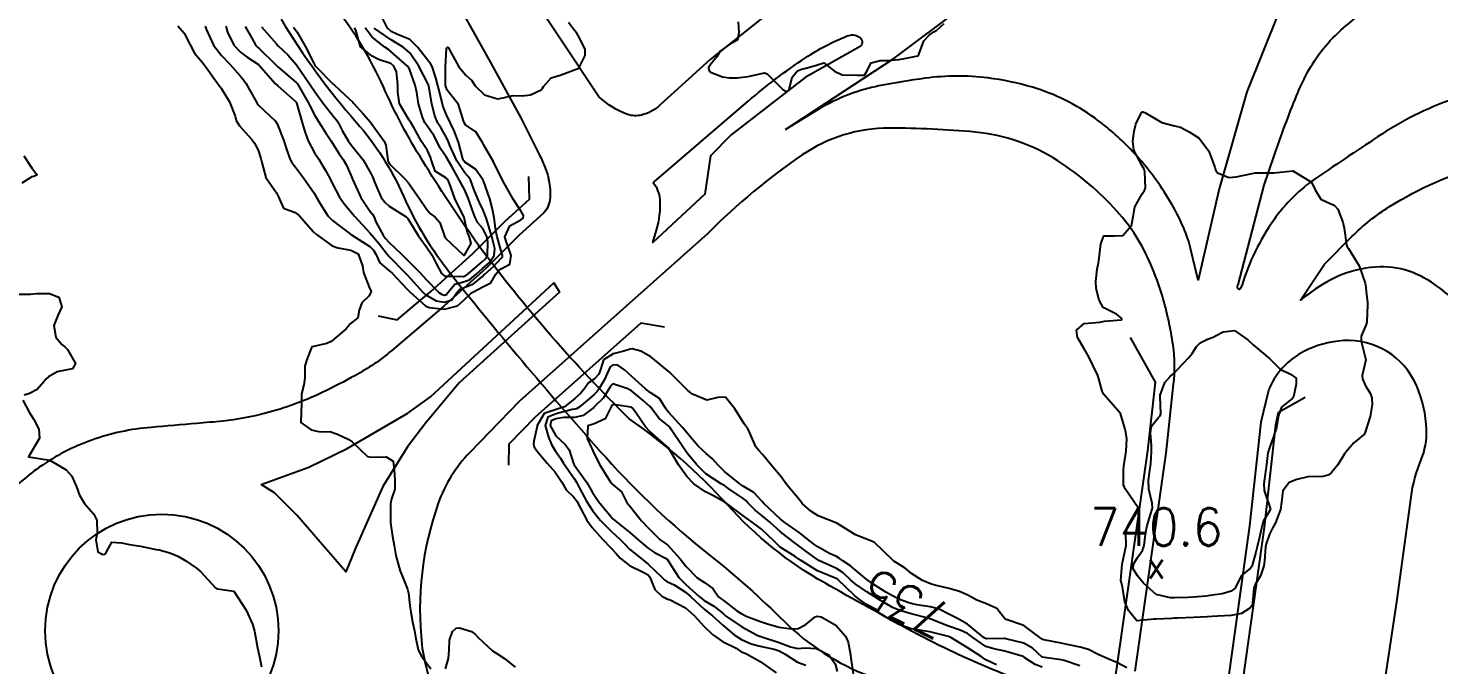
# Model space of a CAD drawing. Header units: metres. Extents: x 307586 to 320046, y 7427249 to 7434250.
# Drawn here: x 317194.5 to 317344.4, y 7432334 to 7432401.6 of the extents above; entities that cross this region are included whole.
import ezdxf
from ezdxf.enums import TextEntityAlignment as Align

# ---------------------------------------------------------------- set-up
doc = ezdxf.new("R2010")
doc.units = ezdxf.units.M
doc.header["$MEASUREMENT"] = 0
for name, color, linetype in [('Cotas', 45, 'Continuous'), ('Curvas de Nivel 1m', 11, 'Continuous'), ('Curvas de Nivel 5m', 15, 'Continuous'), ('Hidrografia', 140, 'Continuous'), ('Pontes_Viadutos_Tubos', 190, 'Continuous'), ('Pontos Cotados', 45, 'Continuous'), ('Vias Primárias', 230, 'Continuous')]:
    doc.layers.add(name, color=color, linetype=linetype)
doc.styles.add('Style-STANDARD', font='STANDARD.shx')

# ---------------------------------------------------------------- blocks, each defined once
blk = doc.blocks.new('ELVTXT_144')
at = {"layer": 'Pontos Cotados', "linetype": 'Continuous', "style": 'Style-STANDARD'}
for s, height, p in [('740.6', 4, (0, 4)), ('x', 3, (0, 0))]:
    blk.add_text(s, height=height, dxfattribs=at).set_placement(p, align=Align.MIDDLE_CENTER)

msp = doc.modelspace()

# ---------------------------------------------------------------- linework, layer by layer
at = {"layer": 'Curvas de Nivel 1m', "flags": 128}
for points, elevation in [([(317210.36, 7432401.9), (317211.03, 7432401.11), (317211.65, 7432399.88), (317212.12, 7432398.99), (317212.99, 7432397.98), (317213.1, 7432397.86), (317213.41, 7432397.44), (317214.54, 7432395.84), (317214.96, 7432395.28), (317215.86, 7432393.83), (317216.45, 7432392.3), (317216.57, 7432391.82), (317216.91, 7432391.26), (317218.23, 7432389.8), (317218.52, 7432389.42), (317218.88, 7432388.69), (317219.19, 7432387.79), (317219.27, 7432387.38), (317219.7, 7432385.78), (317220.83, 7432384.15), (317221.03, 7432383.77), (317221.57, 7432382.52), (317222.81, 7432382.06), (317223.26, 7432381.74), (317224.78, 7432380), (317225.09, 7432379.72), (317226.76, 7432378.5), (317227.35, 7432378.29), (317228.76, 7432378.06), (317229.52, 7432377.66), (317230, 7432376.4), (317230.09, 7432375.66), (317230.71, 7432374.1), (317230.89, 7432373.65), (317230.7, 7432373.19), (317229.91, 7432372.44), (317229.64, 7432371.66), (317229.48, 7432370.86), (317228.66, 7432370.21), (317228.43, 7432369.9), (317228.24, 7432369.68), (317226.64, 7432368.34), (317226.21, 7432368.13), (317224.63, 7432367.78), (317224.59, 7432367.76), (317224.56, 7432367.72), (317224.03, 7432366.31), (317223.84, 7432365.73), (317223.84, 7432364.48), (317223.76, 7432363.73), (317223.51, 7432362.79), (317223.51, 7432361.73), (317223.45, 7432360.83), (317223.43, 7432359.73), (317224.53, 7432358.97), (317225.47, 7432358.76), (317226.52, 7432358.77), (317227.34, 7432358.51), (317228.52, 7432357.93), (317228.88, 7432357.67), (317230.5, 7432356.12), (317230.89, 7432356.04), (317232.5, 7432356.08), (317233.25, 7432355.61), (317233.36, 7432354.73), (317233.43, 7432353.61), (317233.42, 7432352.64), (317233.07, 7432351.61), (317232.97, 7432351.08), (317232.96, 7432349.61), (317232.97, 7432349.06), (317233.19, 7432347.61), (317233.34, 7432346.66), (317233.54, 7432345.61), (317234, 7432343.95), (317234.12, 7432343.6), (317234.34, 7432343.07), (317234.77, 7432342.03), (317234.87, 7432341.59), (317235.02, 7432340.3), (317235.12, 7432339.59), (317235.31, 7432338.56), (317235.51, 7432337.58), (317235.63, 7432336.94), (317235.9, 7432335.58), (317236.24, 7432334.91), (317237.26, 7432333.56)], 738), ([(317213.26, 7432401.86), (317213.37, 7432401.52), (317214.13, 7432399.85), (317215, 7432398.73), (317215.9, 7432397.83), (317216.98, 7432396.58), (317217.32, 7432396.16), (317217.57, 7432395.81), (317218.45, 7432394.29), (317218.73, 7432393.79), (317218.8, 7432393.65), (317218.94, 7432393.47), (317220.72, 7432391.77), (317220.92, 7432391.47), (317221.59, 7432389.76), (317221.91, 7432388.78), (317222.27, 7432387.75), (317222.49, 7432387.36), (317222.86, 7432386.86), (317223.7, 7432385.73), (317224.83, 7432384.11), (317225.07, 7432383.72), (317225.41, 7432383.12), (317226.3, 7432381.71), (317226.8, 7432381.19), (317228.7, 7432379.75), (317228.77, 7432379.69), (317228.8, 7432379.67), (317230.76, 7432378.44), (317231.17, 7432378.06), (317231.41, 7432377.64), (317231.83, 7432376.72), (317232.74, 7432375.94), (317233.13, 7432375.62), (317234.71, 7432373.94), (317235.06, 7432373.6), (317236.69, 7432372.13), (317237.06, 7432371.95), (317238.69, 7432371.78), (317240.1, 7432372.13), (317240.69, 7432372.67), (317241.58, 7432373.52), (317242.3, 7432373.92), (317242.71, 7432374.1), (317243.63, 7432374.58), (317244.15, 7432375.49), (317244.39, 7432375.83), (317244.74, 7432376.07), (317245.65, 7432376.57), (317245.8, 7432377.47), (317245.24, 7432379.01), (317245.13, 7432379.48), (317245.65, 7432380.62), (317246.8, 7432381.27), (317247.05, 7432381.46), (317247.1, 7432381.75), (317246.81, 7432382.23), (317246.01, 7432383.47), (317244.85, 7432385.48), (317243.88, 7432387.49), (317242.9, 7432389.2), (317242.75, 7432389.5), (317242.04, 7432390.64), (317240.92, 7432391.38), (317240.81, 7432391.53), (317240.77, 7432391.69), (317240.19, 7432393.54), (317238.97, 7432395.06), (317238.81, 7432395.55), (317238.79, 7432397.35), (317238.8, 7432397.55), (317238.93, 7432399.46), (317238.94, 7432399.55), (317239.02, 7432399.61), (317239.12, 7432399.55), (317239.22, 7432399.35), (317240.21, 7432397.54), (317240.98, 7432396.65), (317241.57, 7432396.12), (317241.97, 7432395.52), (317242.96, 7432394.54), (317244.32, 7432394.12), (317244.95, 7432394.25), (317245.96, 7432394.47), (317246.96, 7432394.46), (317247.84, 7432394.56), (317248.97, 7432395.1), (317249.12, 7432395.28), (317249.21, 7432395.43), (317250.04, 7432396.36), (317250.99, 7432396.65), (317252.99, 7432397.38), (317253.65, 7432398.74), (317253.67, 7432399.37), (317253.04, 7432400.62), (317252.76, 7432401.1), (317252.51, 7432401.39), (317251.9, 7432402.25)], 737), ([(317215.44, 7432401.84), (317215.65, 7432401.22), (317216.31, 7432399.83), (317217.01, 7432399.08), (317217.74, 7432398.55), (317218.92, 7432397.79), (317218.96, 7432397.76), (317218.99, 7432397.72), (317220.71, 7432395.77), (317220.97, 7432395.5), (317222.78, 7432393.91), (317222.94, 7432393.76), (317222.95, 7432393.74), (317222.96, 7432393.72), (317223.55, 7432391.73), (317223.79, 7432390.86), (317224.16, 7432389.73), (317224.88, 7432388.38), (317225.33, 7432387.72), (317226.04, 7432386.53), (317226.5, 7432385.7), (317226.84, 7432385.03), (317227.54, 7432383.69), (317228.06, 7432382.93), (317228.81, 7432382.05), (317229.15, 7432381.67), (317230.78, 7432379.9), (317230.99, 7432379.65), (317231.79, 7432378.67), (317232.62, 7432377.62), (317232.68, 7432377.55), (317232.75, 7432377.46), (317234.55, 7432375.6), (317234.73, 7432375.41), (317236.39, 7432373.58), (317236.7, 7432373.3), (317237.81, 7432372.68), (317238.69, 7432372.52), (317239.47, 7432372.77), (317240.03, 7432373.54), (317240.34, 7432373.91), (317240.71, 7432374.03), (317241.78, 7432374.46), (317242.73, 7432375.26), (317242.85, 7432375.38), (317242.99, 7432375.5), (317243.91, 7432376.32), (317244.75, 7432377.25), (317244.86, 7432377.38), (317244.87, 7432377.48), (317244.76, 7432377.84), (317244.29, 7432379.48), (317244.16, 7432380.12), (317243.99, 7432381.49), (317243.77, 7432382.53), (317243.52, 7432383.49), (317242.85, 7432385.42), (317242.82, 7432385.5), (317242, 7432386.65), (317240.87, 7432387.39), (317240.74, 7432387.53), (317240.65, 7432387.76), (317240.19, 7432389.54), (317239.73, 7432390.73), (317239.35, 7432391.55), (317238.93, 7432392.44), (317238.59, 7432393.21), (317238.49, 7432393.56), (317238.33, 7432394.18), (317237.98, 7432395.56), (317237.79, 7432396.38), (317237.39, 7432397.57), (317237.25, 7432397.83), (317237, 7432398.14), (317235.88, 7432399.59), (317235.03, 7432400.45), (317233.65, 7432401), (317233.04, 7432401.27), (317232.65, 7432401.63), (317232.11, 7432402.69)], 736), ([(317219.25, 7432401.79), (317220.83, 7432399.96), (317220.99, 7432399.77), (317221.01, 7432399.75), (317222.05, 7432398.8), (317222.97, 7432397.74), (317224.35, 7432395.73), (317224.96, 7432394.85), (317225.78, 7432393.71), (317226.93, 7432392.23), (317227.17, 7432391.95), (317227.35, 7432391.69), (317227.82, 7432390.77), (317228.46, 7432389.68), (317228.63, 7432389.42), (317228.89, 7432389.11), (317230.05, 7432387.66), (317230.86, 7432386.21), (317231.04, 7432385.83), (317231.12, 7432385.65), (317231.3, 7432385.19), (317231.98, 7432383.63), (317232.35, 7432383.15), (317232.81, 7432382.74), (317234.63, 7432381.6), (317234.8, 7432381.43), (317235.91, 7432379.59), (317236.77, 7432378.44), (317237.35, 7432377.57), (317237.82, 7432376.64), (317238.39, 7432375.56), (317238.73, 7432375.29), (317238.99, 7432375.28), (317240.73, 7432375.25), (317240.95, 7432375.31), (317241.21, 7432375.52), (317242.75, 7432376.84), (317243.1, 7432377.15), (317243.28, 7432377.49), (317243.32, 7432378.95), (317243.2, 7432379.5), (317242.79, 7432380.34), (317242.26, 7432380.97), (317241.97, 7432381.51), (317241.66, 7432382.37), (317241.27, 7432383.52), (317240.84, 7432384.5), (317240.25, 7432385.54), (317239.47, 7432386.94), (317239.14, 7432387.55), (317238.88, 7432387.96), (317238.23, 7432388.9), (317237.91, 7432389.56), (317237.56, 7432390.23), (317236.92, 7432391.14), (317236.62, 7432391.58), (317236.35, 7432392.17), (317235.95, 7432393.59), (317235.75, 7432394.81), (317235.57, 7432395.59), (317234.99, 7432397.27), (317234.76, 7432397.6), (317233.01, 7432399.17), (317232.75, 7432399.36), (317232.35, 7432399.63), (317231.03, 7432400.7), (317230.27, 7432401.66)], 734), ([(317222.65, 7432401.75), (317223.04, 7432401.22), (317223.9, 7432399.73), (317224.8, 7432397.92), (317224.91, 7432397.72), (317224.99, 7432397.61), (317226.88, 7432395.7), (317226.97, 7432395.61), (317228.1, 7432394.54), (317228.94, 7432393.77), (317229.04, 7432393.67), (317230.05, 7432392.54), (317230.84, 7432391.65), (317230.92, 7432391.54), (317232.29, 7432389.63), (317232.47, 7432389.21), (317232.68, 7432387.62), (317232.72, 7432387.47), (317232.87, 7432387.22), (317234.51, 7432385.6), (317234.85, 7432385.23), (317236.01, 7432383.59), (317236.81, 7432382.37), (317237.18, 7432381.95), (317237.72, 7432381.57), (317238.22, 7432380.98), (317238.69, 7432379.55), (317238.78, 7432379.37), (317240.71, 7432377.53), (317240.75, 7432377.51), (317240.84, 7432377.53), (317241.55, 7432378.74), (317241.31, 7432379.52), (317241.15, 7432379.88), (317240.8, 7432381.53), (317239.81, 7432383.54), (317239.24, 7432385.15), (317239.04, 7432385.55), (317238.85, 7432385.75), (317237.72, 7432386.43), (317237.33, 7432387.57), (317237.23, 7432387.93), (317236.88, 7432388.65), (317236.26, 7432389.59), (317235.48, 7432391.03), (317235.11, 7432391.6), (317234.93, 7432391.86), (317233.93, 7432393.61), (317233.74, 7432394.84), (317233.74, 7432395.61), (317233.59, 7432397.01), (317233.32, 7432397.62), (317233, 7432397.87), (317231.67, 7432398.31), (317231, 7432398.65), (317229.77, 7432399.66), (317229.28, 7432401.42), (317229.15, 7432401.67)], 733), ([(317269.92, 7432402.31), (317270, 7432401.18), (317269.84, 7432400.38), (317269.03, 7432399.95), (317268, 7432399.21), (317267.65, 7432398.58), (317267, 7432397.83), (317266.75, 7432397.47), (317266.8, 7432397.22), (317266.99, 7432396.96), (317268.26, 7432396.47), (317268.98, 7432396.37), (317269.8, 7432396.37), (317270.99, 7432396.5), (317272.73, 7432396.88), (317272.99, 7432396.8), (317274.68, 7432395.12), (317274.97, 7432394.94), (317275.16, 7432394.93), (317275.33, 7432395.12), (317275.67, 7432396.43), (317276.23, 7432397.11), (317276.77, 7432397.33), (317277, 7432397.35), (317278.35, 7432397.73), (317279.01, 7432397.96), (317280.15, 7432397.06), (317280.99, 7432396.69), (317282.62, 7432396.66), (317282.99, 7432396.64), (317283.35, 7432396.66), (317283.57, 7432397.01), (317284.05, 7432397.97), (317285.01, 7432398.22), (317285.8, 7432398.2), (317287.01, 7432398.31), (317287.59, 7432398.4), (317289.02, 7432398.71), (317289.13, 7432398.84), (317289.16, 7432398.95), (317289.67, 7432400.31), (317290.24, 7432400.94), (317290.73, 7432401.25), (317291.05, 7432401.44), (317291.83, 7432402.15)], 737), ([(317194, 7432388.09), (317194.86, 7432386.72), (317195.4, 7432386.07), (317195.04, 7432385.89), (317194.85, 7432385.83), (317193.77, 7432385.16)], 739), ([(317193.42, 7432373.37), (317194.7, 7432373.38), (317195.34, 7432373.43), (317196.7, 7432373.45), (317197.7, 7432373.06), (317198.03, 7432372.04), (317197.59, 7432371.12), (317197.17, 7432370.05), (317197.39, 7432368.8), (317198.04, 7432368.04), (317198.36, 7432367.77), (317198.63, 7432367.48), (317199.47, 7432366.02), (317199.17, 7432365.45), (317198.6, 7432365.32), (317197.53, 7432365.12), (317196.59, 7432364.59), (317196.32, 7432364.33), (317196.12, 7432364.06), (317195.41, 7432363.23), (317194.57, 7432362.8), (317194.02, 7432362.63)], 739), ([(317311.23, 7432333.66), (317310.25, 7432334.18), (317309.06, 7432334.7), (317308.26, 7432335.06), (317307.15, 7432335.61), (317306.26, 7432335.86), (317304.89, 7432336.14), (317304.27, 7432336.28), (317302.42, 7432336.63), (317302.27, 7432336.67), (317302.2, 7432336.71), (317302.12, 7432336.78), (317300.29, 7432338.15), (317298.3, 7432338.83), (317297.42, 7432339.95), (317296.32, 7432340.46), (317295.28, 7432340.87), (317294.33, 7432341.37), (317293.45, 7432341.78), (317292.34, 7432342.08), (317290.84, 7432342.43), (317290.35, 7432342.59), (317289.51, 7432342.94), (317288.36, 7432343.68), (317287.66, 7432344.25), (317286.55, 7432344.98), (317286.44, 7432345.05), (317286.37, 7432345.1), (317284.39, 7432347), (317282.4, 7432347.8), (317280.42, 7432349.05), (317278.43, 7432349.83), (317277.65, 7432350.3), (317276.76, 7432351.1), (317276.62, 7432351.27), (317276.45, 7432351.52), (317275.1, 7432353.11), (317274.48, 7432353.95), (317273.49, 7432355.13), (317272.5, 7432356.33), (317272.13, 7432356.76), (317271.8, 7432357.15), (317271.22, 7432358.47), (317270.9, 7432359.16), (317270.73, 7432359.36), (317270.55, 7432359.58), (317269.57, 7432361.18), (317268.58, 7432362.43), (317267.77, 7432362.4), (317266.57, 7432362.12), (317265.07, 7432362.74), (317264.58, 7432363.12), (317264.45, 7432363.24), (317262.61, 7432365.09), (317262.42, 7432365.26), (317261.41, 7432366.07), (317260.63, 7432366.7), (317259.58, 7432367.3), (317258.64, 7432367.56), (317258.42, 7432367.53), (317257.78, 7432367.32), (317256.63, 7432367.04), (317255.6, 7432366.38), (317255.27, 7432365.35), (317255.1, 7432364.86), (317254.6, 7432364.33), (317254.01, 7432363.95), (317253.63, 7432363.37), (317253.15, 7432362.8), (317252.57, 7432362.28), (317251.44, 7432361.4), (317250.56, 7432361.12), (317249.29, 7432360.68), (317248.55, 7432359.43), (317248.54, 7432359.34), (317248.19, 7432357.76), (317248.16, 7432357.44), (317248.22, 7432357.14), (317248.51, 7432356.74), (317249.63, 7432355.42), (317250.48, 7432354.46), (317251.16, 7432353.4), (317251.65, 7432352.58), (317252.45, 7432351.8), (317252.77, 7432351.38), (317253.16, 7432350.64), (317253.82, 7432349.37), (317254.41, 7432348.56), (317255.51, 7432347.35), (317256.38, 7432346.41), (317256.9, 7432345.86), (317257.39, 7432345.32), (317258.36, 7432344.53), (317259.82, 7432343.83), (317260.35, 7432343.54), (317260.54, 7432343.29), (317261.05, 7432342), (317261.82, 7432341.27), (317262.15, 7432341.09), (317262.32, 7432341.01), (317262.68, 7432340.9), (317264.31, 7432340.04), (317265.23, 7432339.23), (317266.29, 7432338.06), (317267.2, 7432337.2), (317268.27, 7432336.46), (317269.69, 7432335.74), (317270.25, 7432335.37), (317270.39, 7432335.31), (317270.8, 7432335.16), (317272.24, 7432334.32), (317273.97, 7432333.12)], 737), ([(317306.24, 7432333.88), (317304.57, 7432334.44), (317304.25, 7432334.52), (317302.25, 7432334.78), (317301.2, 7432335.74), (317300.27, 7432336.28), (317298.36, 7432336.74), (317298.27, 7432336.77), (317298.21, 7432336.77), (317296.27, 7432336.76), (317296.05, 7432336.86), (317294.29, 7432338.29), (317293.25, 7432338.89), (317292.31, 7432339.38), (317291.29, 7432339.89), (317290.32, 7432340.15), (317288.9, 7432340.36), (317288.32, 7432340.49), (317287.96, 7432340.59), (317287, 7432340.97), (317286.33, 7432341.31), (317285.6, 7432341.72), (317284.35, 7432342.51), (317283.64, 7432343.01), (317282.36, 7432344.09), (317281.85, 7432344.51), (317281.06, 7432345.04), (317280.66, 7432345.33), (317280.38, 7432345.48), (317279.63, 7432345.81), (317278.39, 7432346.53), (317278.06, 7432346.74), (317277.62, 7432347.08), (317276.41, 7432348.03), (317274.88, 7432349.12), (317274.43, 7432349.47), (317272.63, 7432351.14), (317272.45, 7432351.36), (317271.59, 7432352.29), (317270.46, 7432352.96), (317270.12, 7432353.17), (317268.48, 7432354.52), (317267.79, 7432355.2), (317267.18, 7432355.89), (317266.51, 7432356.45), (317265.67, 7432357.23), (317264.53, 7432358.57), (317263.97, 7432359.25), (317262.56, 7432360.81), (317262.33, 7432361.04), (317262.19, 7432361.27), (317261.57, 7432362.27), (317260.58, 7432362.94), (317260.08, 7432363.3), (317258.6, 7432364.63), (317257.82, 7432365.32), (317257.12, 7432365.83), (317256.62, 7432365.85), (317256.31, 7432365.65), (317256.17, 7432365.34), (317255.69, 7432364.25), (317255.16, 7432363.35), (317254.92, 7432363.02), (317254.58, 7432362.67), (317253.86, 7432362.08), (317253, 7432361.38), (317252.75, 7432361.19), (317252.56, 7432361.15), (317252.28, 7432361.1), (317250.56, 7432360.65), (317249.67, 7432360.3), (317249.41, 7432359.42), (317249.77, 7432358.18), (317250.06, 7432357.41), (317250.51, 7432356.7), (317251.03, 7432355.94), (317251.36, 7432355.4), (317252.47, 7432353.79), (317252.75, 7432353.38), (317253.06, 7432352.77), (317253.78, 7432351.37), (317254.43, 7432350.37), (317255.26, 7432349.35), (317256.41, 7432348.18), (317257.34, 7432347.33), (317257.87, 7432346.8), (317258.38, 7432346.28), (317259.56, 7432345.3), (317260.36, 7432344.69), (317261.85, 7432343.27), (317262.08, 7432343), (317262.34, 7432342.82), (317263.11, 7432342.48), (317264.33, 7432341.69), (317264.86, 7432341.23), (317266.31, 7432339.88), (317266.68, 7432339.59), (317267.16, 7432339.21), (317268.29, 7432338.18), (317269.51, 7432337.18), (317270.27, 7432336.67), (317271.31, 7432336.2), (317272.26, 7432335.95), (317273.74, 7432335.64), (317274.26, 7432335.48), (317274.9, 7432335.11), (317276.24, 7432334.25), (317277.11, 7432333.96)], 736), ([(317193.87, 7432362.09), (317194.54, 7432360.84), (317195.04, 7432360.07), (317195.58, 7432359.01), (317195.64, 7432358.07), (317194.49, 7432356.08), (317196.49, 7432355.76), (317196.91, 7432355.62), (317198.47, 7432354.69), (317199.07, 7432354.02), (317199.59, 7432352.88), (317199.9, 7432352.02), (317200.43, 7432351.11), (317201.42, 7432349.99), (317201.76, 7432349.34), (317201.78, 7432347.99), (317201.65, 7432347.26), (317201.84, 7432345.99), (317202.37, 7432345.7), (317202.61, 7432345.73), (317202.78, 7432345.98), (317203.35, 7432347), (317204.38, 7432346.94), (317205.2, 7432346.77), (317206.38, 7432346.58), (317208.04, 7432346.25), (317208.38, 7432346.19), (317209.49, 7432345.9), (317210.37, 7432345.52), (317211.22, 7432345.02), (317212.35, 7432344.24), (317212.81, 7432343.86), (317214.33, 7432342.2), (317214.56, 7432342.07), (317216.32, 7432341.81), (317217.61, 7432339.8), (317218.28, 7432338.31), (317218.43, 7432337.79), (317218.49, 7432337.56), (317218.82, 7432335.78), (317219.01, 7432335.01), (317219.25, 7432333.78)], 739), ([(317297.37, 7432333.97), (317296.25, 7432334.51), (317295.74, 7432334.87), (317294.26, 7432335.83), (317292.51, 7432336.9), (317292.27, 7432337), (317292.13, 7432337.04), (317290.28, 7432337.48), (317289.62, 7432337.6), (317288.29, 7432337.82), (317286.94, 7432338.32), (317286.3, 7432338.66), (317285.75, 7432338.99), (317284.31, 7432339.86), (317282.68, 7432341.02), (317282.33, 7432341.32), (317280.51, 7432343.05), (317280.43, 7432343.12), (317280.35, 7432343.17), (317280.17, 7432343.24), (317278.36, 7432343.96), (317276.54, 7432345.1), (317276.44, 7432345.17), (317276.37, 7432345.22), (317275.97, 7432345.51), (317274.39, 7432346.48), (317273.74, 7432347.13), (317272.41, 7432348.4), (317271.39, 7432349.16), (317270.82, 7432349.55), (317270.43, 7432349.85), (317268.6, 7432351.19), (317268.44, 7432351.29), (317267.21, 7432351.97), (317266.45, 7432352.38), (317265.22, 7432353.23), (317264.47, 7432353.99), (317263.59, 7432355.25), (317262.51, 7432357.03), (317262.41, 7432357.16), (317262.27, 7432357.26), (317260.54, 7432358.78), (317260.08, 7432359.29), (317259.02, 7432360.85), (317258.65, 7432361.31), (317258.56, 7432361.36), (317256.85, 7432361.62), (317256.57, 7432361.6), (317256.44, 7432361.47), (317256.38, 7432361.34), (317255.77, 7432360.12), (317254.54, 7432359.55), (317254.39, 7432359.52), (317253.93, 7432359.37), (317253.87, 7432358.01), (317254.18, 7432357.36), (317254.51, 7432356.67), (317255.16, 7432355.35), (317256.25, 7432353.56), (317256.39, 7432353.34), (317256.46, 7432353.26), (317257.51, 7432352.38), (317258.04, 7432351.32), (317258.2, 7432351.08), (317258.44, 7432350.79), (317259.63, 7432349.3), (317260.41, 7432348.46), (317261.62, 7432347.27), (317262.08, 7432346.95), (317262.39, 7432346.73), (317263.77, 7432345.25), (317264.36, 7432344.48), (317265.57, 7432343.23), (317266.34, 7432342.73), (317267.21, 7432342.08), (317267.81, 7432341.2), (317268.12, 7432340.99), (317268.32, 7432340.86), (317269.77, 7432339.71), (317270.31, 7432339.4), (317270.46, 7432339.32), (317270.78, 7432339.16), (317272.29, 7432338.59), (317273.14, 7432338.29), (317274.29, 7432337.99), (317275.6, 7432337.79), (317276.28, 7432337.83), (317277.12, 7432338.26), (317278.12, 7432339.07), (317278.3, 7432339.15), (317278.73, 7432339.07), (317280.29, 7432338.18), (317281.32, 7432337.03), (317281.61, 7432336.38), (317281.86, 7432335.03), (317281.9, 7432334.68), (317282.14, 7432333.02)], 734), ([(317238.8, 7432333.54), (317239.12, 7432334.66), (317239.21, 7432335.54), (317239.22, 7432336.59), (317239.54, 7432337.54), (317239.94, 7432337.87), (317240.28, 7432337.92), (317241.57, 7432337.51), (317241.98, 7432337.22), (317242.27, 7432336.87), (317243.79, 7432335.48), (317244.25, 7432335.18), (317245.07, 7432334.64), (317246.23, 7432333.73)], 738)]:
    msp.add_lwpolyline(points, dxfattribs=dict(at, elevation=elevation))
for points, elevation in [([(317316.93, 7432391.12), (317317.86, 7432390.61), (317318.54, 7432390.21), (317318.92, 7432389.94), (317319.94, 7432388.58), (317320.58, 7432386.87), (317320.67, 7432386.57), (317320.87, 7432386.27), (317322.08, 7432385.77), (317322.87, 7432385.84), (317324.54, 7432386.19), (317324.87, 7432386.26), (317325.12, 7432386.27), (317326.87, 7432386.26), (317328.87, 7432386.47), (317330.86, 7432385.28), (317331.25, 7432384.45), (317331.86, 7432383.46), (317332.84, 7432383.02), (317333.26, 7432382.84), (317333.67, 7432382.41), (317334.19, 7432381.03), (317334.33, 7432380.4), (317334.59, 7432378.6), (317334.66, 7432378.4), (317334.78, 7432378.23), (317335.93, 7432376.39), (317336.58, 7432374.54), (317336.6, 7432374.38), (317336.72, 7432373.38), (317336.82, 7432372.48), (317336.83, 7432372.38), (317336.83, 7432372.26), (317336.75, 7432370.38), (317336.68, 7432370.15), (317336.13, 7432368.92), (317336.13, 7432368.39), (317336.64, 7432366.38), (317336.26, 7432364.74), (317336.28, 7432364.38), (317336.61, 7432363.64), (317337.09, 7432362.86), (317337.27, 7432362.37), (317337.31, 7432361.64), (317337.1, 7432360.37), (317336.55, 7432358.69), (317336.46, 7432358.47), (317336.37, 7432358.38), (317335.37, 7432357.56), (317334.52, 7432356.57), (317334.45, 7432356.48), (317334.38, 7432356.4), (317333.67, 7432355.25), (317333, 7432354.41), (317332.71, 7432354.19), (317332.49, 7432354.09), (317332.06, 7432354), (317330.49, 7432353.97), (317329.29, 7432353.66), (317328.48, 7432353.36), (317327.83, 7432352.48), (317327.66, 7432351.27), (317327.56, 7432350.48), (317327.02, 7432349.08), (317326.7, 7432348.5), (317326.41, 7432347.87), (317326.06, 7432346.84), (317325.99, 7432346.5), (317325.86, 7432345.03), (317325.78, 7432344.51), (317325.44, 7432343.43), (317324.89, 7432342.51), (317324.73, 7432342.13), (317324.6, 7432340.52), (317324.54, 7432340.3), (317324.32, 7432339.99), (317323.42, 7432339.42), (317322.31, 7432339.22), (317320.9, 7432339.15), (317320.31, 7432339.11), (317319.8, 7432339.09), (317318.31, 7432339.02), (317316.63, 7432338.94), (317316.31, 7432338.93), (317316.02, 7432338.91), (317314.3, 7432338.84), (317314.11, 7432338.83), (317312.3, 7432338.66), (317311.4, 7432339.76), (317311.03, 7432340.68), (317310.76, 7432342.27), (317310.65, 7432342.69), (317310.6, 7432342.93), (317310.73, 7432344.68), (317310.85, 7432345.16), (317311.15, 7432346.68), (317311.14, 7432347.95), (317311.3, 7432348.68), (317312.44, 7432350.66), (317311.04, 7432352.68), (317310.89, 7432353.1), (317310.88, 7432354.68), (317310.91, 7432355.1), (317311.17, 7432356.68), (317311.22, 7432357.99), (317311.12, 7432358.68), (317311.01, 7432359.14), (317310.56, 7432360.69), (317308.79, 7432362.71), (317308.6, 7432363.05), (317308.27, 7432364.37), (317308.15, 7432364.72), (317307.66, 7432365.76), (317307.19, 7432366.73), (317306.65, 7432367.62), (317305.99, 7432368.75), (317305.89, 7432369.53), (317306.68, 7432370.26), (317308.35, 7432370.39), (317308.68, 7432370.48), (317308.87, 7432370.52), (317310.68, 7432370.64), (317310.71, 7432370.69), (317310.68, 7432370.82), (317310.14, 7432371.24), (317308.7, 7432371.95), (317308.3, 7432372.72), (317307.98, 7432373.98), (317307.92, 7432374.72), (317308.07, 7432376.04), (317308.22, 7432376.72), (317308.29, 7432377.19), (317308.46, 7432378.71), (317308.79, 7432379.58), (317309.93, 7432379.56), (317310.79, 7432379.59), (317311.72, 7432380.68), (317311.91, 7432381.58), (317312.1, 7432382.67), (317312.85, 7432384.03), (317313.12, 7432384.38), (317313.2, 7432384.66), (317313.14, 7432386.39), (317313.07, 7432386.66), (317312.88, 7432387), (317311.97, 7432388.67), (317311.86, 7432389.63), (317312.01, 7432390.68), (317312.19, 7432391.43), (317312.79, 7432392.67), (317312.87, 7432392.75), (317312.95, 7432392.76), (317313.02, 7432392.73), (317313.14, 7432392.67), (317314.94, 7432391.63), (317316.31, 7432391.25)], 738), ([(317322.67, 7432369.51), (317324.08, 7432368.53), (317324.65, 7432367.98), (317326.45, 7432366.5), (317326.63, 7432366.3), (317327.53, 7432365.4), (317328.62, 7432364.86), (317329.23, 7432364.46), (317329.25, 7432363.82), (317328.94, 7432362.47), (317328.8, 7432362.26), (317328.59, 7432362.11), (317327.68, 7432361.38), (317327.37, 7432360.49), (317327.09, 7432359.03), (317326.91, 7432358.49), (317326.81, 7432358.22), (317326.53, 7432357.47), (317326.28, 7432356.74), (317326.22, 7432356.5), (317326.03, 7432354.97), (317325.98, 7432354.51), (317325.78, 7432353.21), (317325.84, 7432352.51), (317326.45, 7432350.73), (317326.49, 7432350.5), (317326.44, 7432350.37), (317325.73, 7432349.21), (317325.56, 7432348.51), (317325.35, 7432347.56), (317325.07, 7432346.51), (317324.94, 7432345.96), (317324.56, 7432344.52), (317324.5, 7432344.39), (317324.37, 7432344.25), (317323.43, 7432343.47), (317322.92, 7432342.53), (317322.75, 7432342.14), (317322.34, 7432341.8), (317321.36, 7432341.54), (317320.33, 7432341.37), (317319.64, 7432341.27), (317318.33, 7432341.18), (317317.77, 7432341.15), (317316.33, 7432341.11), (317315.86, 7432341.09), (317314.34, 7432341.47), (317312.99, 7432342.65), (317312.36, 7432343.44), (317311.89, 7432344.19), (317311.93, 7432344.67), (317312.38, 7432345.37), (317312.91, 7432346.13), (317313.06, 7432346.65), (317313.21, 7432347.85), (317313.37, 7432348.65), (317313.6, 7432349.48), (317313.96, 7432350.64), (317313.94, 7432351.15), (317313.56, 7432352.65), (317313.53, 7432353.6), (317313.68, 7432354.65), (317313.77, 7432355.37), (317313.87, 7432356.65), (317313.87, 7432357.3), (317313.76, 7432358.65), (317313.86, 7432359.33), (317314.56, 7432360.23), (317314.77, 7432360.43), (317314.85, 7432360.64), (317314.76, 7432362.47), (317314.77, 7432362.64), (317315.26, 7432363.98), (317315.83, 7432364.63), (317316.26, 7432364.98), (317316.62, 7432365.37), (317317.78, 7432366.6), (317318.17, 7432367.07), (317318.65, 7432367.81), (317319.03, 7432368.21), (317319.8, 7432368.58), (317320.42, 7432368.82), (317320.67, 7432368.94), (317321.49, 7432369.38)], 739)]:
    msp.add_lwpolyline(points, close=True, dxfattribs=dict(at, elevation=elevation))
at = {"layer": 'Curvas de Nivel 5m', "elevation": 735, "flags": 128}
for points in [[(317217.5, 7432401.81), (317218.17, 7432400.66), (317218.66, 7432399.8), (317218.84, 7432399.62), (317219.01, 7432399.48), (317220.74, 7432397.77), (317220.99, 7432397.53), (317221.94, 7432396.71), (317222.97, 7432395.84), (317223.06, 7432395.74), (317223.22, 7432395.49), (317224.22, 7432393.73), (317224.93, 7432392.35), (317225.29, 7432391.72), (317226.05, 7432390.57), (317226.61, 7432389.7), (317226.89, 7432389.24), (317227.49, 7432388.3), (317227.92, 7432387.68), (317228.27, 7432387.08), (317228.85, 7432385.77), (317228.89, 7432385.67), (317228.91, 7432385.61), (317229.81, 7432383.66), (317230.81, 7432382.15), (317231.04, 7432381.88), (317231.19, 7432381.64), (317231.45, 7432380.99), (317232.17, 7432379.63), (317232.42, 7432379.28), (317232.77, 7432378.91), (317234.14, 7432377.61), (317234.75, 7432377.02), (317236.15, 7432375.59), (317236.72, 7432374.98), (317238.09, 7432373.56), (317238.46, 7432373.32), (317238.7, 7432373.27), (317238.91, 7432373.34), (317239.07, 7432373.55), (317239.81, 7432374.45), (317240.72, 7432374.68), (317241.36, 7432374.89), (317242.08, 7432375.51), (317242.74, 7432376.09), (317243.49, 7432376.74), (317243.99, 7432377.49), (317244.05, 7432378.21), (317243.73, 7432379.49), (317243.27, 7432381.03), (317243.13, 7432381.5), (317242.81, 7432382.29), (317242.42, 7432383.1), (317242.24, 7432383.51), (317241.82, 7432384.53), (317241.45, 7432385.52), (317241.22, 7432385.88), (317240.86, 7432386.26), (317240.01, 7432387.54), (317239.26, 7432389.18), (317239.12, 7432389.55), (317238.91, 7432390.02), (317238.35, 7432391), (317238.01, 7432391.56), (317237.68, 7432392.31), (317237.36, 7432393.57), (317237.02, 7432395.53), (317237.01, 7432395.58), (317237, 7432395.61), (317236.97, 7432395.69), (317235.97, 7432397.59), (317235.01, 7432399.01), (317234.32, 7432399.61), (317233.02, 7432400.4), (317231.23, 7432401.65)], [(317302.24, 7432333.72), (317301.48, 7432334.03), (317300.3, 7432334.81), (317300.27, 7432334.83), (317300.25, 7432334.84), (317300.21, 7432334.85), (317298.26, 7432335.44), (317297.09, 7432335.67), (317296.26, 7432335.94), (317294.88, 7432336.87), (317294.28, 7432337.31), (317293.5, 7432337.67), (317292.29, 7432338.1), (317290.39, 7432338.85), (317290.3, 7432338.88), (317290.1, 7432338.93), (317288.31, 7432339.41), (317287.09, 7432339.75), (317286.31, 7432340.08), (317284.76, 7432341), (317284.33, 7432341.28), (317283.6, 7432341.74), (317282.35, 7432342.58), (317281.86, 7432343.03), (317281.09, 7432343.77), (317280.36, 7432344.22), (317278.49, 7432345.07), (317278.37, 7432345.13), (317277.24, 7432345.95), (317276.39, 7432346.58), (317275.68, 7432347.11), (317274.41, 7432348.13), (317273.28, 7432349.13), (317272.43, 7432349.85), (317271.71, 7432350.42), (317270.99, 7432351.16), (317270.72, 7432351.44), (317270.45, 7432351.65), (317268.94, 7432352.7), (317268.46, 7432353.03), (317268.36, 7432353.09), (317268.12, 7432353.2), (317266.48, 7432354.29), (317265.52, 7432355.23), (317264.51, 7432356.46), (317263.95, 7432357.25), (317262.8, 7432359), (317262.62, 7432359.26), (317262.54, 7432359.33), (317261.48, 7432360.21), (317260.66, 7432361.29), (317260.62, 7432361.35), (317260.56, 7432361.4), (317259.81, 7432362.06), (317258.58, 7432363.1), (317258.45, 7432363.18), (317258.19, 7432363.32), (317256.59, 7432363.86), (317256.33, 7432363.6), (317256.2, 7432363.34), (317255.59, 7432362.34), (317254.59, 7432361.36), (317254.58, 7432361.35), (317254.56, 7432361.33), (317253.45, 7432360.47), (317252.55, 7432360.28), (317251.4, 7432360.25), (317250.55, 7432360.11), (317250.05, 7432359.91), (317249.93, 7432359.42), (317250.53, 7432358.33), (317251.54, 7432357.39), (317251.96, 7432356.84), (317252.42, 7432355.38), (317252.49, 7432355.25), (317253.82, 7432353.37), (317254.45, 7432352.3), (317255.06, 7432351.35), (317256.43, 7432349.7), (317256.6, 7432349.51), (317256.79, 7432349.33), (317258.4, 7432348.04), (317259.26, 7432347.3), (317260.38, 7432346.34), (317261.03, 7432345.93), (317262.33, 7432345.26), (317262.37, 7432345.22), (317263.6, 7432343.25), (317264.34, 7432342.51), (317265.76, 7432341.23), (317266.32, 7432340.8), (317267.32, 7432340.22), (317268.31, 7432339.43), (317268.58, 7432339.19), (317270.29, 7432338.01), (317271.92, 7432337.15), (317272.17, 7432337.04), (317272.27, 7432337.01), (317272.44, 7432336.97), (317274.27, 7432336.35), (317275.48, 7432335.89), (317276.26, 7432335.73), (317276.97, 7432335.8), (317278.26, 7432335.7), (317279.55, 7432335.06), (317280.24, 7432334.07), (317280.45, 7432333.27)]]:
    msp.add_lwpolyline(points, dxfattribs=at)
at = {"layer": 'Hidrografia', "elevation": 735.42}
msp.add_lwpolyline([(317357.8, 7432313.76, 0.008081), (317334.45, 7432321.22, -0.007986), (317330.93, 7432322.42, 0.016092), (317309.43, 7432329.36, 0.001971), (317306.76, 7432330.12, -0.055718), (317288.48, 7432337.5, -0.005418), (317279.12, 7432342.68, -0.080154), (317268.77, 7432350.99, 0.058665), (317258.33, 7432360.13, -0.039243), (317242.43, 7432378.42, -0.00099), (317242, 7432379.01, -0.015037), (317236.39, 7432387.51, -0.03346), (317232.21, 7432395.39, 0.061753), (317227.11, 7432403.83, -0.014237)], format="xyb", dxfattribs=at)
at = {"layer": 'Hidrografia'}
msp.add_lwpolyline([(317221.34, 7432402.59, 0.044577), (317229.32, 7432391.65, -0.075716), (317234.35, 7432383.78, 0.064162), (317239.28, 7432375.65, 0.000059), (317239.34, 7432375.56, 0.013958), (317255.87, 7432356, 0.043032), (317266.83, 7432345.68, -0.027824), (317274.83, 7432338.59, 0.105095), (317283.83, 7432332.81, -0.017626), (317293.89, 7432328.59, 0.032552), (317305.5, 7432324.12, 0.0001), (317308.5, 7432323.19, 0.000709), (317329.85, 7432316.58, -0.002366), (317332.85, 7432315.64, -0.017247), (317354.43, 7432307.94, 0.064114), (317362.43, 7432305.9, -0.088689), (317367.53, 7432304.33, -0.156115), (317370.59, 7432301.27, 0.089682), (317379.93, 7432289.11, -0.027065), (317394.7, 7432274.18, 0.112097), (317398.31, 7432271.59, -0.035631), (317407.88, 7432266.73, 0.069636), (317422.64, 7432260.47, 0.008126), (317436.16, 7432257.06, 0.053721)], format="xyb", dxfattribs=at)
at = {"layer": 'Pontes_Viadutos_Tubos'}
for points in [[(317231.64, 7432371.06), (317233.66, 7432370.63), (317237.25, 7432373.67), (317241.71, 7432377.7), (317245.15, 7432381.14), (317247.72, 7432383.46), (317247.67, 7432385.87)], [(317262.09, 7432369.85), (317259.56, 7432370.29), (317248.33, 7432360.29), (317245.55, 7432357.44), (317245.52, 7432355.19)], [(317301.41, 7432109.51), (317298.09, 7432115.37), (317298.49, 7432119.02), (317300.36, 7432139.3), (317301.57, 7432151.11), (317304.77, 7432177.66), (317307.37, 7432198.63), (317309.99, 7432222.73), (317312.06, 7432240.36), (317314.04, 7432256.63), (317316.35, 7432274.71), (317318.57, 7432293.16), (317320.72, 7432309.39), (317322.15, 7432323.39), (317323.32, 7432330.39), (317325.86, 7432348.56), (317327.06, 7432359.49), (317327.37, 7432360.83), (317330.18, 7432362.44)]]:
    msp.add_lwpolyline(points, dxfattribs=at)
msp.add_lwpolyline([(317311.59, 7432368.78), (317314.24, 7432364.01), (317313.43, 7432356.74), (317310.14, 7432333.61), (317309.09, 7432327.34), (317308.39, 7432322.35), (317308.2, 7432318.42), (317306.9, 7432307.74), (317304.61, 7432291.26), (317301.99, 7432268.8), (317299.25, 7432247.67), (317296.39, 7432224.32), (317293.28, 7432194.17), (317290.67, 7432175.21), (317288.92, 7432159.9), (317287.67, 7432148.8), (317285.93, 7432128.62), (317284.76, 7432113.06, -0.022944), (317284.53, 7432112.09), (317276.39, 7432109.82)], format="xyb", dxfattribs=at)
at = {"layer": 'Vias Primárias'}
for points in [[(317218.28, 7432449.69), (317228.53, 7432438.73), (317238.7, 7432428.49), (317242.73, 7432425.05), (317248.68, 7432420.34), (317256.89, 7432414.82), (317262.38, 7432411.59), (317271.85, 7432407.07), (317275.81, 7432405.39), (317266.94, 7432398.32), (317261.64, 7432393.48, -0.123319), (317259.65, 7432392.41, -0.151152), (317258.15, 7432392.48, -0.102078), (317255.12, 7432394.36), (317247.1, 7432406.44), (317239.27, 7432418.53), (317231.83, 7432429.39), (317223.15, 7432442.41)], [(317218.28, 7432449.69), (317228.53, 7432438.73), (317238.7, 7432428.49), (317242.73, 7432425.05), (317248.68, 7432420.34), (317256.89, 7432414.82), (317262.38, 7432411.59), (317271.85, 7432407.07), (317275.81, 7432405.39), (317266.94, 7432398.32), (317261.64, 7432393.48, -0.123319), (317259.65, 7432392.41, -0.151152), (317258.15, 7432392.48, -0.102078), (317255.12, 7432394.36), (317247.1, 7432406.44), (317239.27, 7432418.53), (317231.83, 7432429.39), (317223.15, 7432442.41)], [(317274.96, 7432390.87), (317286.47, 7432398.43), (317293.79, 7432403.92), (317312.81, 7432406.2), (317327.31, 7432408.26, 0.008589), (317328.55, 7432408.46, -0.618224), (317329.12, 7432407.69), (317324, 7432394.87), (317321.05, 7432384.57), (317318.82, 7432374.85), (317318.05, 7432378.1, 0.044753), (317317.28, 7432380.4, 0.041463), (317315.2, 7432384.26, 0.046406), (317311.6, 7432388.81, 0.044925), (317307.87, 7432392.06, 0.085032), (317301.2, 7432395.36, 0.041484), (317296.46, 7432396.35, 0.063567), (317289.8, 7432396.32, 0.017025), (317284.86, 7432395.5, 0.080274), (317278.9, 7432393.27)], [(317274.96, 7432390.87), (317286.47, 7432398.43), (317293.79, 7432403.92), (317312.81, 7432406.2), (317327.31, 7432408.26, 0.008589), (317328.55, 7432408.46, -0.618224), (317329.12, 7432407.69), (317324, 7432394.87), (317321.05, 7432384.57), (317318.82, 7432374.85), (317318.05, 7432378.1, 0.044753), (317317.28, 7432380.4, 0.041463), (317315.2, 7432384.26, 0.046406), (317311.6, 7432388.81, 0.044925), (317307.87, 7432392.06, 0.085032), (317301.2, 7432395.36, 0.041484), (317296.46, 7432396.35, 0.063567), (317289.8, 7432396.32, 0.017025), (317284.86, 7432395.5, 0.080274), (317278.9, 7432393.27)], [(317323.06, 7432374.37), (317325.83, 7432384.97), (317326.9, 7432388.09, -0.014071), (317329.27, 7432394.46, -0.024581), (317330.37, 7432396.81, -0.096429), (317334.27, 7432401.67, -0.025839), (317338.5, 7432404.89, -0.097514), (317341.6, 7432406.22, -0.061561), (317345.75, 7432406.58, -0.042929), (317348.78, 7432406.21, 0.013022), (317358.4, 7432404.45, 0.009807), (317360.8, 7432404.12, -0.49825), (317362.02, 7432402.05, -0.110971), (317359.94, 7432399.12, -0.074903), (317355.52, 7432396.19, -0.096656), (317352.23, 7432395.38, 0.067141), (317346.51, 7432394.31, 0.065582), (317338.33, 7432390.37, 0.004575), (317331.38, 7432385.72, 0.091222), (317326.85, 7432381.25, 0.077021), (317323.44, 7432374.27, -0.106401), (317323.21, 7432373.86, -0.509673)], [(317323.06, 7432374.37), (317325.83, 7432384.97), (317326.9, 7432388.09, -0.014071), (317329.27, 7432394.46, -0.024581), (317330.37, 7432396.81, -0.096429), (317334.27, 7432401.67, -0.025839), (317338.5, 7432404.89, -0.097514), (317341.6, 7432406.22, -0.061561), (317345.75, 7432406.58, -0.042929), (317348.78, 7432406.21, 0.013022), (317358.4, 7432404.45, 0.009807), (317360.8, 7432404.12, -0.49825), (317362.02, 7432402.05, -0.110971), (317359.94, 7432399.12, -0.074903), (317355.52, 7432396.19, -0.096656), (317352.23, 7432395.38, 0.067141), (317346.51, 7432394.31, 0.065582), (317338.33, 7432390.37, 0.004575), (317331.38, 7432385.72, 0.091222), (317326.85, 7432381.25, 0.077021), (317323.44, 7432374.27, -0.106401), (317323.21, 7432373.86, -0.509673)], [(317261, 7432385.3), (317270.98, 7432393.88, -0.031073), (317277.06, 7432398.48, -0.051549), (317281.51, 7432400.82, -0.230361), (317282.76, 7432400.73, -0.500204), (317282.89, 7432399.69), (317277.04, 7432396.39), (317269.18, 7432390.3), (317266.99, 7432388.08), (317266.37, 7432383.99), (317260.83, 7432378.85), (317261.23, 7432380.16, 0.09233), (317261.61, 7432383.45, 0.162916), (317260.89, 7432385.19)], [(317261, 7432385.3), (317270.98, 7432393.88, -0.031073), (317277.06, 7432398.48, -0.051549), (317281.51, 7432400.82, -0.230361), (317282.76, 7432400.73, -0.500204), (317282.89, 7432399.69), (317277.04, 7432396.39), (317269.18, 7432390.3), (317266.99, 7432388.08), (317266.37, 7432383.99), (317260.83, 7432378.85), (317261.23, 7432380.16, 0.09233), (317261.61, 7432383.45, 0.162916), (317260.89, 7432385.19)]]:
    msp.add_lwpolyline(points, format="xyb", close=True, dxfattribs=at)
for points in [[(317240.42, 7432403.61), (317243.58, 7432398), (317246.82, 7432392.11), (317248.81, 7432388.14, -0.020839), (317249.41, 7432386.8, -0.111653), (317249.92, 7432383.61, -0.163576), (317249.27, 7432382.01), (317246.6, 7432379.61), (317243.16, 7432376.17), (317238.64, 7432372.08), (317233.09, 7432367.38, -0.051344), (317229.23, 7432364.74, -0.011991), (317225.7, 7432362.92, -0.049068), (317219.69, 7432360.72, -0.037494), (317215.13, 7432359.89, -0.003982), (317212.37, 7432359.63, -0.001931), (317207.51, 7432359.22, 0.065836), (317201.2, 7432357.86, 0.067216), (317195.63, 7432354.98, 0.060289), (317191.66, 7432351.4, 0.114718)], [(317240.42, 7432403.61), (317243.58, 7432398), (317246.82, 7432392.11), (317248.81, 7432388.14, -0.020839), (317249.41, 7432386.8, -0.111653), (317249.92, 7432383.61, -0.163576), (317249.27, 7432382.01), (317246.6, 7432379.61), (317243.16, 7432376.17), (317238.64, 7432372.08), (317233.09, 7432367.38, -0.051344), (317229.23, 7432364.74, -0.011991), (317225.7, 7432362.92, -0.049068), (317219.69, 7432360.72, -0.037494), (317215.13, 7432359.89, -0.003982), (317212.37, 7432359.63, -0.001931), (317207.51, 7432359.22, 0.065836), (317201.2, 7432357.86, 0.067216), (317195.63, 7432354.98, 0.060289), (317191.66, 7432351.4, 0.114718)], [(317312.11, 7432333.3), (317315.4, 7432356.49), (317316.21, 7432363.8, 0.062742), (317316.15, 7432367.95, 0.038506), (317315.01, 7432373.15, 0.0259), (317313.79, 7432376.52, 0.084511), (317310.18, 7432382.2, 0.065606), (317303.9, 7432387.54, 0.12027), (317295.12, 7432390.59, 0.023713), (317285.99, 7432391.02, 0.15073), (317276.73, 7432388.17, 0.047795), (317266.71, 7432379.83), (317246.69, 7432362), (317241.4, 7432356.56, 0.108337), (317238.04, 7432351.16, 0.112929), (317236.3, 7432336.12, 0.08805), (317237.93, 7432330.58, 0.09545)], [(317312.11, 7432333.3), (317315.4, 7432356.49), (317316.21, 7432363.8, 0.062742), (317316.15, 7432367.95, 0.038506), (317315.01, 7432373.15, 0.0259), (317313.79, 7432376.52, 0.084511), (317310.18, 7432382.2, 0.065606), (317303.9, 7432387.54, 0.12027), (317295.12, 7432390.59, 0.023713), (317285.99, 7432391.02, 0.15073), (317276.73, 7432388.17, 0.047795), (317266.71, 7432379.83), (317246.69, 7432362), (317241.4, 7432356.56, 0.108337), (317238.04, 7432351.16, 0.112929), (317236.3, 7432336.12, 0.08805), (317237.93, 7432330.58, 0.09545)], [(317346.15, 7432372.68, 0.028326), (317343.87, 7432374.46, 0.057068), (317341.64, 7432375.66, 0.101149), (317338.15, 7432376.28, 0.089331), (317334.14, 7432375.45, 0.063274), (317330.87, 7432373.63, 0.007892), (317329.69, 7432372.74), (317332.24, 7432376.57), (317335.16, 7432379.49, -0.057484), (317339.17, 7432382.68, -0.068395), (317349.27, 7432387.19, -0.055841)], [(317346.15, 7432372.68, 0.028326), (317343.87, 7432374.46, 0.057068), (317341.64, 7432375.66, 0.101149), (317338.15, 7432376.28, 0.089331), (317334.14, 7432375.45, 0.063274), (317330.87, 7432373.63, 0.007892), (317329.69, 7432372.74), (317332.24, 7432376.57), (317335.16, 7432379.49, -0.057484), (317339.17, 7432382.68, -0.068395), (317349.27, 7432387.19, -0.055841)], [(317338.08, 7432328.41), (317339.92, 7432340.69), (317341.44, 7432351.8, -0.063906), (317342.52, 7432355.79, 0.106914), (317343.09, 7432358.95, 0.0945), (317342.01, 7432363.69, 0.314012), (317334.28, 7432368.44, 0.10756), (317329.97, 7432367.24, 0.143089), (317326.76, 7432364.12, 0.038767), (317326.24, 7432363), (317325.48, 7432359.76), (317324.27, 7432348.76), (317321.74, 7432330.64)], [(317338.08, 7432328.41), (317339.92, 7432340.69), (317341.44, 7432351.8, -0.063906), (317342.52, 7432355.79, 0.106914), (317343.09, 7432358.95, 0.0945), (317342.01, 7432363.69, 0.314012), (317334.28, 7432368.44, 0.10756), (317329.97, 7432367.24, 0.143089), (317326.76, 7432364.12, 0.038767), (317326.24, 7432363), (317325.48, 7432359.76), (317324.27, 7432348.76), (317321.74, 7432330.64)]]:
    msp.add_lwpolyline(points, format="xyb", dxfattribs=at)
msp.add_lwpolyline([(317219.23, 7432353.15), (317224.28, 7432354.99), (317228.35, 7432356.96), (317234.82, 7432360.71), (317237.2, 7432362.45), (317250.33, 7432374.58), (317250.94, 7432373.59), (317240.27, 7432363.96), (317236.71, 7432359.71), (317234.77, 7432357.16), (317232.15, 7432352.92), (317229.23, 7432346.39), (317228.2, 7432343.85), (317223.01, 7432349.87), (317220.62, 7432352.26)], close=True, dxfattribs=at)
msp.add_lwpolyline([(317219.23, 7432353.15), (317224.28, 7432354.99), (317228.35, 7432356.96), (317234.82, 7432360.71), (317237.2, 7432362.45), (317250.33, 7432374.58), (317250.94, 7432373.59), (317240.27, 7432363.96), (317236.71, 7432359.71), (317234.77, 7432357.16), (317232.15, 7432352.92), (317229.23, 7432346.39), (317228.2, 7432343.85), (317223.01, 7432349.87), (317220.62, 7432352.26)], close=True, dxfattribs=at)
msp.add_circle((317208.65, 7432337.6), 12.4, dxfattribs=at)
msp.add_circle((317208.65, 7432337.6), 12.4, dxfattribs=at)

# ---------------------------------------------------------------- block references
at = {"layer": 'Pontos Cotados', "linetype": 'Continuous'}
msp.add_blockref('ELVTXT_144', (317314.37, 7432344.64, 740.59), dxfattribs=at)

# ---------------------------------------------------------------- texts
at = {"layer": 'Cotas', "style": 'Style-STANDARD'}
msp.add_text('735', height=4, rotation=153.3098, dxfattribs=at).set_placement((317287.76, 7432340.46, 735), align=Align.MIDDLE_CENTER)

doc.saveas('drawing.dxf')
